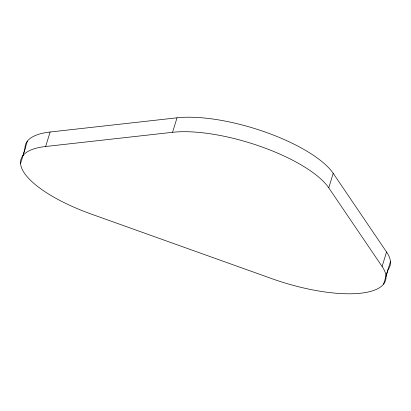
<?xml version="1.0" encoding="UTF-8"?>
<svg xmlns="http://www.w3.org/2000/svg" width="411" height="411" viewBox="0 0 411 411"><rect width="100%" height="100%" fill="white"/><g stroke="black" fill="none" stroke-linecap="round" stroke-linejoin="round"><path stroke-width="0.62" d="M22.965 155.553L27.424 141.065M20.55 163.557L25.009 149.07A96.421 32.027 17.1 0 1 50.111 132.008L177.023 117.813A96.421 32.027 17.1 0 1 333.213 173.339L386.556 251.994A96.421 32.027 17.1 0 1 388.035 269.642L383.576 284.129M386.556 251.994L382.102 266.482A96.421 32.027 17.1 0 1 272.19 278.776L91.936 214.316A96.421 32.027 17.1 0 1 45.652 146.496L50.111 132.008M45.652 146.496L172.563 132.301L177.023 117.813M382.102 266.482L328.754 187.827L333.213 173.339M385.991 276.125L390.45 261.637M172.563 132.301A96.421 32.027 17.1 0 1 328.754 187.827"/></g></svg>
